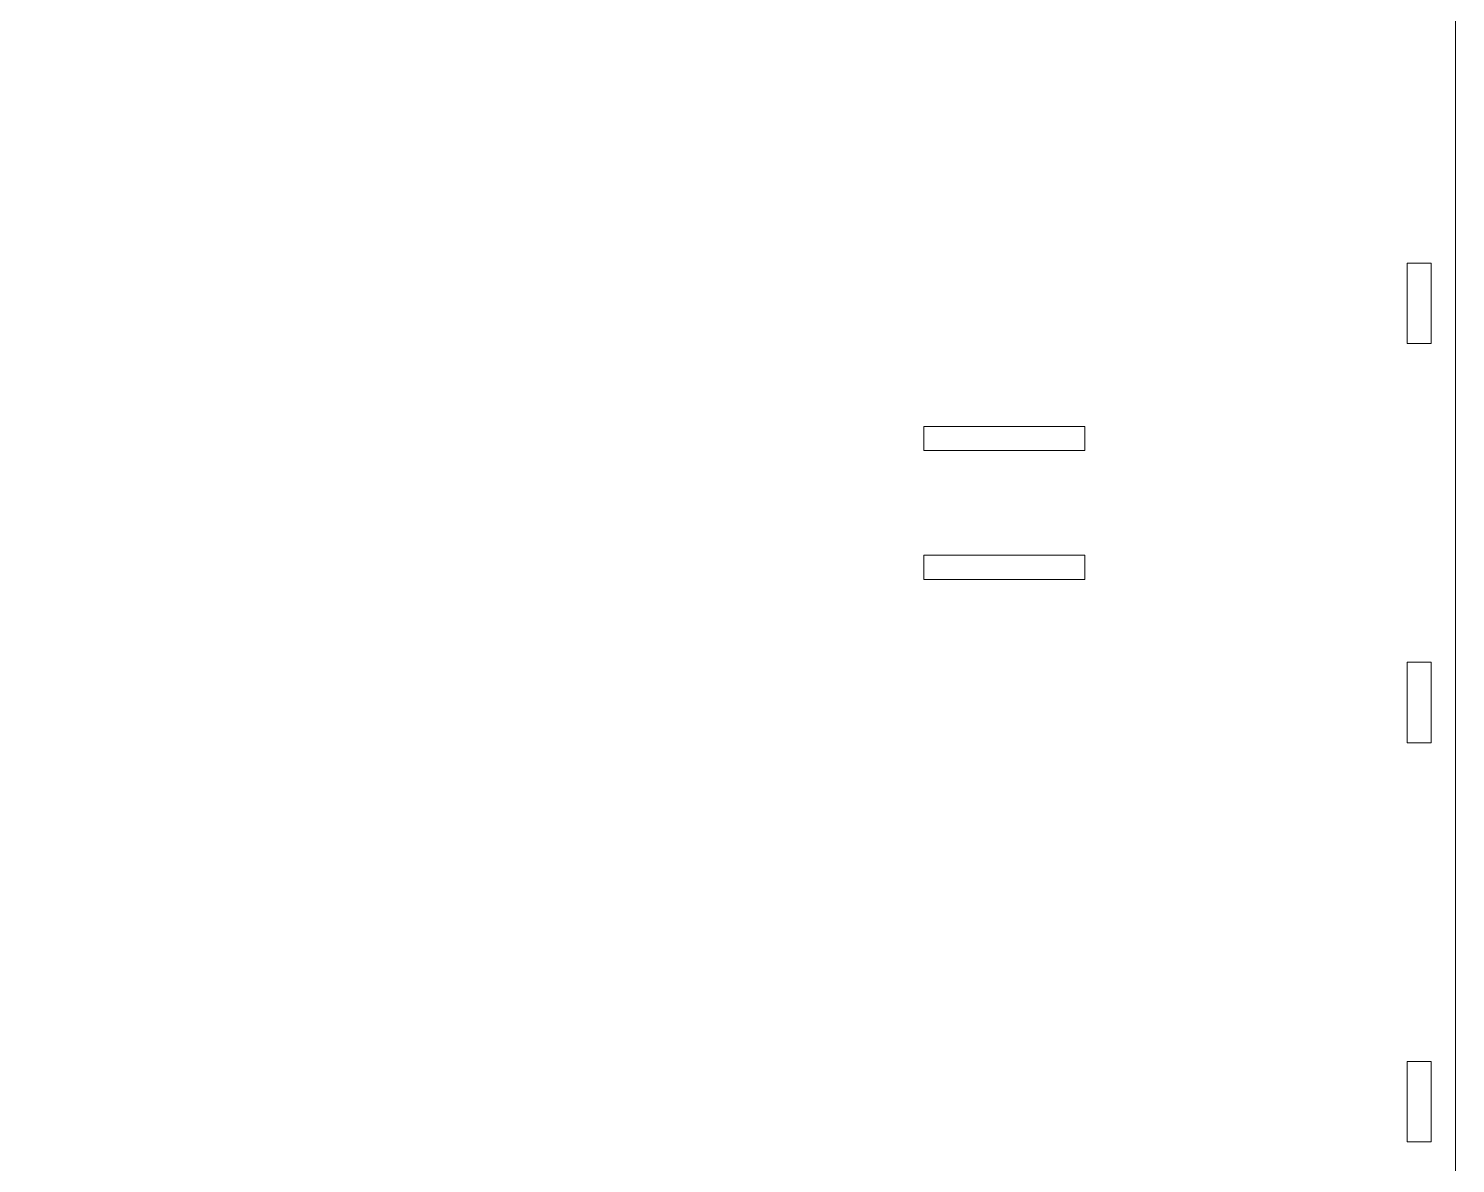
# Model space of a CAD drawing. Header units: millimetres. Extents: x -416 to 416, y -276 to 276.
# Drawn here: x -234.4 to -57.3, y -149.2 to -8.3 of the extents above; entities that cross this region are included whole.
import ezdxf

# ---------------------------------------------------------------- set-up
doc = ezdxf.new("R2010")
doc.units = ezdxf.units.MM
doc.header["$MEASUREMENT"] = 0
doc.layers.add('Camada 1', color=7, linetype='Continuous')

msp = doc.modelspace()

# ---------------------------------------------------------------- linework, layer by layer
at = {"layer": 'Camada 1', "color": 250, "lineweight": 20}
for points, knots in [([(-57.2609, -208.1044), (-57.2609, -208.1044), (-57.2609, 73.685), (-57.2609, 73.685), (-57.2609, 73.685), (-57.2609, 73.685), (-203.8595, 73.685), (-203.8595, 73.685), (-203.8595, 73.685), (-216.976, 73.8703), (-228.877, 66.0317), (-233.8863, 53.908), (-233.8863, 53.908), (-245.7327, 25.2368), (-269.3875, 3.0811), (-298.7719, -6.8656), (-298.7719, -6.8656), (-313.5286, -11.8607), (-328.0543, -17.5141), (-342.3053, -23.8087), (-342.3053, -23.8087), (-368.7946, -35.509), (-389.4431, -57.4012), (-399.5757, -84.5289), (-399.5757, -84.5289), (-409.7082, -111.6565), (-408.4677, -141.7247), (-396.1348, -167.926), (-396.1348, -167.926), (-384.4082, -192.8388), (-359.1657, -208.5629), (-331.6348, -208.1044), (-331.6348, -208.1044), (-331.6348, -208.1044), (-57.2609, -208.1044), (-57.2609, -208.1044)], [0, 0, 0, 0, 0.1, 0.1, 0.1, 0.1, 0.2, 0.2, 0.2, 0.2, 0.3, 0.3, 0.3, 0.3, 0.4, 0.4, 0.4, 0.4, 0.5, 0.5, 0.5, 0.5, 0.6, 0.6, 0.6, 0.6, 0.7, 0.7, 0.7, 0.7, 0.8, 0.8, 0.8, 0.8, 1, 1, 1, 1]), ([(-63.2609, -47.4307), (-63.2609, -47.4307), (-63.2609, -37.4308), (-63.2609, -37.4308), (-63.2609, -37.4308), (-63.2609, -37.4308), (-60.2609, -37.4308), (-60.2609, -37.4308), (-60.2609, -37.4308), (-60.2609, -37.4308), (-60.2609, -47.4307), (-60.2609, -47.4307), (-60.2609, -47.4307), (-60.2609, -47.4307), (-63.2609, -47.4307), (-63.2609, -47.4307)], [0, 0, 0, 0, 0.2, 0.2, 0.2, 0.2, 0.4, 0.4, 0.4, 0.4, 0.6, 0.6, 0.6, 0.6, 1, 1, 1, 1]), ([(-123.2609, -60.7096), (-123.2609, -60.7096), (-123.2609, -57.7096), (-123.2609, -57.7096), (-123.2609, -57.7096), (-123.2609, -57.7096), (-103.2609, -57.7096), (-103.2609, -57.7096), (-103.2609, -57.7096), (-103.2609, -57.7096), (-103.2609, -60.7096), (-103.2609, -60.7096), (-103.2609, -60.7096), (-103.2609, -60.7096), (-123.2609, -60.7096), (-123.2609, -60.7096)], [0, 0, 0, 0, 0.2, 0.2, 0.2, 0.2, 0.4, 0.4, 0.4, 0.4, 0.6, 0.6, 0.6, 0.6, 1, 1, 1, 1]), ([(-123.2609, -76.7096), (-123.2609, -76.7096), (-123.2609, -73.7096), (-123.2609, -73.7096), (-123.2609, -73.7096), (-123.2609, -73.7096), (-103.2609, -73.7096), (-103.2609, -73.7096), (-103.2609, -73.7096), (-103.2609, -73.7096), (-103.2609, -76.7096), (-103.2609, -76.7096), (-103.2609, -76.7096), (-103.2609, -76.7096), (-123.2609, -76.7096), (-123.2609, -76.7096)], [0, 0, 0, 0, 0.2, 0.2, 0.2, 0.2, 0.4, 0.4, 0.4, 0.4, 0.6, 0.6, 0.6, 0.6, 1, 1, 1, 1]), ([(-63.2609, -96.9886), (-63.2609, -96.9886), (-63.2609, -86.9886), (-63.2609, -86.9886), (-63.2609, -86.9886), (-63.2609, -86.9886), (-60.2609, -86.9886), (-60.2609, -86.9886), (-60.2609, -86.9886), (-60.2609, -86.9886), (-60.2609, -96.9886), (-60.2609, -96.9886), (-60.2609, -96.9886), (-60.2609, -96.9886), (-63.2609, -96.9886), (-63.2609, -96.9886)], [0, 0, 0, 0, 0.2, 0.2, 0.2, 0.2, 0.4, 0.4, 0.4, 0.4, 0.6, 0.6, 0.6, 0.6, 1, 1, 1, 1]), ([(-63.2609, -146.5465), (-63.2609, -146.5465), (-63.2609, -136.5465), (-63.2609, -136.5465), (-63.2609, -136.5465), (-63.2609, -136.5465), (-60.2609, -136.5465), (-60.2609, -136.5465), (-60.2609, -136.5465), (-60.2609, -136.5465), (-60.2609, -146.5465), (-60.2609, -146.5465), (-60.2609, -146.5465), (-60.2609, -146.5465), (-63.2609, -146.5465), (-63.2609, -146.5465)], [0, 0, 0, 0, 0.2, 0.2, 0.2, 0.2, 0.4, 0.4, 0.4, 0.4, 0.6, 0.6, 0.6, 0.6, 1, 1, 1, 1])]:
    msp.add_open_spline(points, degree=3, knots=knots, dxfattribs=at)

doc.saveas('drawing.dxf')
